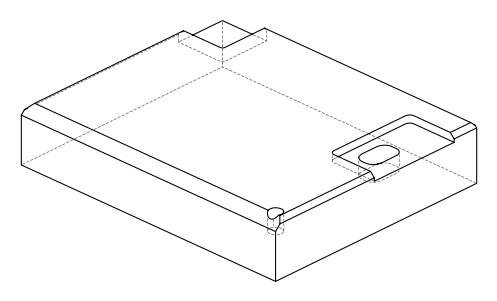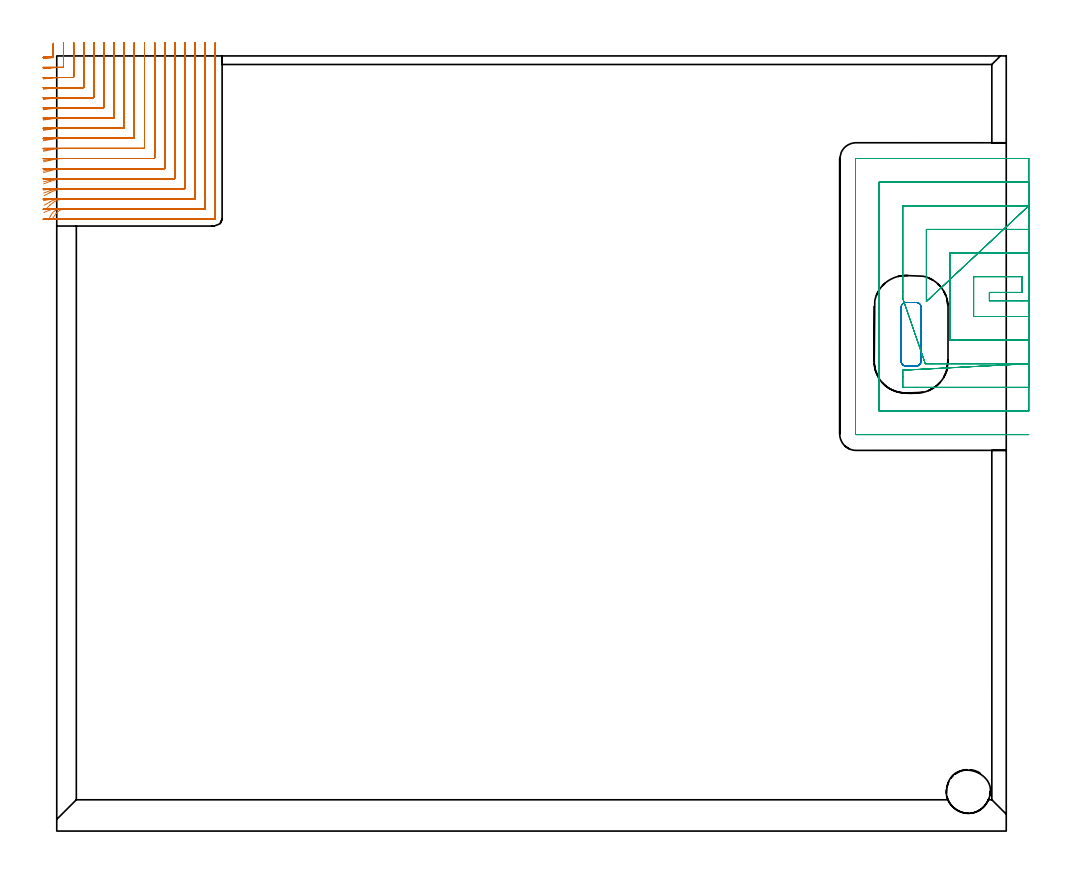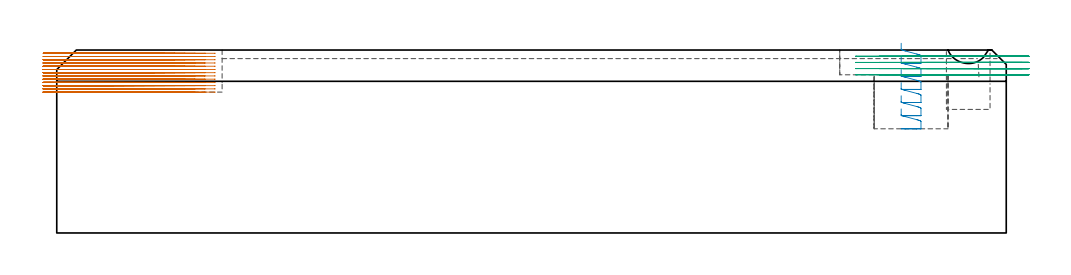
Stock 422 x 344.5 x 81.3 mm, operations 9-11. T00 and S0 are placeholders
(PLAN: 11 operations, 6 tool changes, 95.1 min)
(1 SPOT_DRILL | STEP1POCKET | NXT0321_9005460120000 | 0.05 min | 181 mm3)
(2 DRILL_BLIND_HOLE_INTO_CENTER | STEP1POCKET | NXT0301_128 | 0.12 min | 2671 mm3)
(3 MILL_ROUGH_BLIND_HOLE_CONTOUR | STEP1POCKET | NXT0201_013 | Spiral | 1.3 min | 4941 mm3)
(4 AREA_MILL | FG_CHAMFER_SURFACE | UGT0205_001 | 3.97 min | 3478 mm3)
(5 AREA_MILL_1 | FG_CHAMFER_SURFACE_1 | UGT0205_001 | 8.46 min | 10341 mm3)
(6 AREA_MILL_2 | FG_CHAMFER_SURFACE_2 | UGT0205_001 | 17.02 min | 40023 mm3)
(7 AREA_MILL_3 | FG_CHAMFER_SURFACE_3 | UGT0205_001 | 1.06 min | 874 mm3)
(8 AREA_MILL_4 | FG_CHAMFER_SURFACE_4 | UGT0205_001 | 5.66 min | 2523 mm3)
(9 MILL_CORNER_NOTCH_RECTANGULAR | CORNER_NOTCH_RECTANGULAR | UGT0201_014 | Follow Part, ap 1.5, ae 75% | 41.62 min | 103640 mm3)
(10 MILL_RECTANGULAR_POCKET | POCKET_RECTANGULAR_STRAIGHT | UGT0201_106 | Follow Part, ap 6, ae 75% | 1.69 min | 54067 mm3)
(11 MILL_SLOT | SLOT_PARTIAL_RECTANGULAR | UGT0201_132 | Follow Part, ap 3.5, ae 75% | 14.18 min | 93858 mm3)
(TOOL NXT0321_9005460120000 | NC Spot Drill, 142deg, 12mm, Carbide, Uncoated | D12 PA142 FL30 Z2)
(TOOL NXT0301_128 | Carbide Drill 12mm [861.1-1200-036A1-GP GC34] | D12 PA150 FL37.4 Z2)
(TOOL NXT0201_013 | ENDMILL 10mm | D10 FL30 Z4)
(TOOL UGT0205_001 | Chamfer Mill 20 x 3 x 45 deg. | D20 FL50 Z2)
(TOOL UGT0201_014 | End mill 6 mm | D6 FL24 Z4)
(TOOL UGT0201_106 | End Mill 24 mm | D24 FL25 Z2)
(TOOL UGT0201_132 | Carbide End Mill 14.0 | D14 FL30 Z4)
(OP 9 MILL_CORNER_NOTCH_RECTANGULAR)
G17 G21 G94 G90
T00 M6
G54
G17 G0 G90 X-5.988 Y343.347 S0 M3
G43 Z91.3 H0
Z79.862
G94 G1 X-3. Y343.614 F250.
G2 X-1.774 Y343.713 R72.
G3 X-1.5 Y344.007 R0.3
G1 Y347.098
Y350.098
G0 Z91.3
X-5.986 Y338.81
Z79.862
G1 X-3. Y339.095
G2 X2.708 Y339.396 R67.5 F500.
G3 X3. Y339.692 R0.3
G1 Y347.439
Y347.5
X3.003 Y350.5 F250.
G0 Z91.3
X-5.984 Y334.267
Z79.862
G1 X-3. Y334.573
G2 X3.413 Y334.9 R63. F500.
G1 X7.204
G3 X7.5 Y335.196 R0.3
G1 Y347.439
Y347.5
X7.503 Y350.5 F250.
G0 Z91.3
X-5.982 Y329.719
Z79.862
G1 X-3. Y330.047
G2 X3.413 Y330.4 R58.5 F500.
G1 X11.704
G3 X12. Y330.696 R0.3
G1 Y347.439
Y347.5
X12.003 Y350.5 F250.
G0 Z91.3
X-5.979 Y325.162
Z79.862
G1 X-3. Y325.518
G2 X3.413 Y325.9 R54. F500.
G1 X16.204
G3 X16.5 Y326.196 R0.3
G1 Y347.439
Y347.5
X16.503 Y350.5 F250.
G0 Z91.3
X-5.975 Y320.594
Z79.862
G1 X-3. Y320.983
G2 X3.413 Y321.4 R49.5 F500.
G1 X20.704
G3 X21. Y321.696 R0.3
G1 Y347.439
Y347.5
X21.004 Y350.5 F250.
G0 Z91.3
X-5.969 Y316.013
Z79.862
G1 X-3. Y316.441
G2 X3.413 Y316.9 R45. F500.
G1 X25.204
G3 X25.5 Y317.196 R0.3
G1 Y347.439
Y347.5
X25.504 Y350.5 F250.
G0 Z91.3
X-5.962 Y311.414
Z79.862
G1 X-3. Y311.889
G2 X3.413 Y312.4 R40.5 F500.
G1 X29.704
G3 X30. Y312.696 R0.3
G1 Y347.439
Y347.5
X30.005 Y350.5 F250.
G0 Z91.3
X-5.952 Y306.79
Z79.862
G1 X-3. Y307.324
G2 X3.413 Y307.9 R36. F500.
G1 X34.203
G3 X34.5 Y308.197 R0.3
G1 Y347.439
Y347.5
X34.505 Y350.5 F250.
G0 Z91.3
X-5.937 Y302.13
Z79.862
G1 X-3. Y302.74
G2 X3.413 Y303.4 R31.5 F500.
G1 X38.703
G3 X39. Y303.697 R0.3
G1 Y347.439
Y347.5
X39.006 Y350.5 F250.
G0 Z91.3
X-5.914 Y297.415
Z79.862
G1 X-3. Y298.127
G2 X3.413 Y298.9 R27. F500.
G1 X43.203
G3 X43.5 Y299.197 R0.3
G1 Y347.439
Y347.5
X43.507 Y350.5 F250.
G0 Z91.3
X-5.876 Y292.612
Z79.862
G1 X-3. Y293.467
G2 X3.413 Y294.4 R22.5 F500.
G1 X47.703
G3 X48. Y294.697 R0.3
G1 Y347.439
Y347.5
X48.008 Y350.5 F250.
G0 Z91.3
X-5.803 Y287.65
Z79.862
G1 X-3. Y288.719
G2 X3.413 Y289.9 R18. F500.
G1 X52.203
G3 X52.5 Y290.197 R0.3
G1 Y347.439
Y347.5
X52.51 Y350.5 F250.
G0 Z91.3
X-5.64 Y282.355
Z79.862
G1 X-3. Y283.78
G2 X3.413 Y285.4 R13.5 F500.
G1 X56.703
G3 X57. Y285.697 R0.3
G1 Y347.439
Y347.5
X57.014 Y350.5 F250.
G0 Z91.3
X-5.105 Y276.077
Z79.862
G1 X-3. Y278.215
G2 X3.413 Y280.9 R9. F500.
G1 X61.203
G3 X61.5 Y281.197 R0.3
G1 Y347.439
Y347.5
X61.521 Y350.5 F250.
G0 Z91.3
X-1.993 Y272.07
Z79.862
G1 X-0.251 Y274.512
G2 X3.413 Y276.4 R4.5 F500.
G1 X65.703
G3 X66. Y276.697 R0.3
G1 Y347.439
Y347.5
X66.041 Y350.5 F250.
G0 Z91.3
X0.413 Y271.9
Z79.862
G1 X3.413
X70.1 F500.
G3 X70.5 Y272.3 R0.4
G1 Y347.439
Y350.439 F250.
G0 Z91.3
X-5.994 Y343.562
Z78.423
G1 X-3. Y343.753
G2 X-1.781 Y343.821 R72.
G3 X-1.5 Y344.116 R0.3
G1 Y347.098
Y350.098
G0 Z91.3
X-5.993 Y339.039
Z78.423
G1 X-3. Y339.243
G2 X1.594 Y339.4 R67.5 F500.
G1 X2.705
G3 X3. Y339.695 R0.3
G1 Y347.5
Y350.5 F250.
G0 Z91.3
X-5.992 Y334.513
Z78.423
G1 X-3. Y334.732
G2 X1.594 Y334.9 R63. F500.
G1 X7.204
G3 X7.5 Y335.196 R0.3
G1 Y347.5
Y350.5 F250.
G0 Z91.3
X-5.991 Y329.984
Z78.423
G1 X-3. Y330.219
G2 X1.594 Y330.4 R58.5 F500.
G1 X11.704
G3 X12. Y330.696 R0.3
G1 Y347.5
Y350.5 F250.
G0 Z91.3
X-5.989 Y325.449
Z78.423
G1 X-3. Y325.704
G2 X1.594 Y325.9 R54. F500.
G1 X16.204
G3 X16.5 Y326.196 R0.3
G1 Y347.5
Y350.5 F250.
G0 Z91.3
X-5.987 Y320.908
Z78.423
G1 X-3. Y321.186
G2 X1.594 Y321.4 R49.5 F500.
G1 X20.704
G3 X21. Y321.696 R0.3
G1 Y347.5
Y350.5 F250.
G0 Z91.3
X-5.984 Y316.359
Z78.423
G1 X-3. Y316.665
G2 X1.594 Y316.9 R45. F500.
G1 X25.204
G3 X25.5 Y317.196 R0.3
G1 Y347.5
Y350.5 F250.
G0 Z91.3
X-5.981 Y311.798
Z78.423
G1 X-3. Y312.139
G2 X1.594 Y312.4 R40.5 F500.
G1 X29.704
G3 X30. Y312.696 R0.3
G1 Y347.5
Y350.5 F250.
G0 Z91.3
X-5.975 Y307.223
Z78.423
G1 X-3. Y307.606
G2 X1.594 Y307.9 R36. F500.
G1 X34.203
G3 X34.5 Y308.197 R0.3
G1 Y347.5
Y350.5 F250.
G0 Z91.3
X-5.968 Y302.626
Z78.423
G1 X-3. Y303.063
G2 X1.594 Y303.4 R31.5 F500.
G1 X38.703
G3 X39. Y303.697 R0.3
G1 Y347.5
Y350.5 F250.
G0 Z91.3
X-5.956 Y297.996
Z78.423
G1 X-3. Y298.506
G2 X1.594 Y298.9 R27. F500.
G1 X43.203
G3 X43.5 Y299.197 R0.3
G1 Y347.5
Y350.5 F250.
G0 Z91.3
X-5.937 Y293.313
Z78.423
G1 X-3. Y293.926
G2 X1.594 Y294.4 R22.5 F500.
G1 X47.703
G3 X48. Y294.697 R0.3
G1 Y347.5
Y350.5 F250.
G0 Z91.3
X-5.901 Y288.538
Z78.423
G1 X-3. Y289.304
G2 X1.594 Y289.9 R18. F500.
G1 X52.203
G3 X52.5 Y290.197 R0.3
G1 Y347.5
Y350.5 F250.
G0 Z91.3
X-5.821 Y283.573
Z78.423
G1 X-3. Y284.594
G2 X1.594 Y285.4 R13.5 F500.
G1 X56.703
G3 X57. Y285.697 R0.3
G1 Y347.5
Y350.5 F250.
G0 Z91.3
X-5.58 Y278.108
Z78.423
G1 X-3. Y279.639
G2 X1.594 Y280.9 R9. F500.
G1 X61.203
G3 X61.5 Y281.197 R0.3
G1 Y347.5
Y350.5 F250.
G0 Z91.3
X-3.804 Y271.565
Z78.423
G1 X-2.297 Y274.16
G2 X1.594 Y276.4 R4.5 F500.
G1 X65.703
G3 X66. Y276.697 R0.3
G1 Y347.5
Y350.5 F250.
G0 Z91.3
X-1.406 Y271.9
Z78.423
G1 X1.594
X70.1 F500.
G3 X70.5 Y272.3 R0.4
G1 Y347.5
Y350.5 F250.
G0 Z91.3
X-5.999 Y343.807
Z76.985
G1 X-3. Y343.879
G2 X-1.793 Y343.898 R72.
G3 X-1.5 Y344.193 R0.3
G1 Y347.098
Y350.098
G0 Z91.3
X-5.999 Y339.3
Z76.985
G1 X-3. Y339.378
G2 X-1.262 Y339.4 R67.5 F500.
G1 X2.705
G3 X3. Y339.695 R0.3
G1 Y347.5
Y350.5 F250.
G0 Z91.3
X-5.999 Y334.793
Z76.985
G1 X-3. Y334.876
G2 X-1.262 Y334.9 R63. F500.
G1 X7.204
G3 X7.5 Y335.196 R0.3
G1 Y347.5
Y350.5 F250.
G0 Z91.3
X-5.999 Y330.285
Z76.985
G1 X-3. Y330.374
G2 X-1.262 Y330.4 R58.5 F500.
G1 X11.704
G3 X12. Y330.696 R0.3
G1 Y347.5
Y350.5 F250.
G0 Z91.3
X-5.998 Y325.775
Z76.985
G1 X-3. Y325.872
G2 X-1.262 Y325.9 R54. F500.
G1 X16.204
G3 X16.5 Y326.196 R0.3
G1 Y347.5
Y350.5 F250.
G0 Z91.3
X-5.998 Y321.264
Z76.985
G1 X-3. Y321.369
G2 X-1.262 Y321.4 R49.5 F500.
G1 X20.704
G3 X21. Y321.696 R0.3
G1 Y347.5
Y350.5 F250.
G0 Z91.3
X-5.998 Y316.751
Z76.985
G1 X-3. Y316.866
G2 X-1.262 Y316.9 R45. F500.
G1 X25.204
G3 X25.5 Y317.196 R0.3
G1 Y347.5
Y350.5 F250.
G0 Z91.3
X-5.997 Y312.234
Z76.985
G1 X-3. Y312.363
G2 X-1.262 Y312.4 R40.5 F500.
G1 X29.704
G3 X30. Y312.696 R0.3
G1 Y347.5
Y350.5 F250.
G0 Z91.3
X-5.997 Y307.713
Z76.985
G1 X-3. Y307.858
G2 X-1.262 Y307.9 R36. F500.
G1 X34.203
G3 X34.5 Y308.197 R0.3
G1 Y347.5
Y350.5 F250.
G0 Z91.3
X-5.995 Y303.186
Z76.985
G1 X-3. Y303.352
G2 X-1.262 Y303.4 R31.5 F500.
G1 X38.703
G3 X39. Y303.697 R0.3
G1 Y347.5
Y350.5 F250.
G0 Z91.3
X-5.994 Y298.651
Z76.985
G1 X-3. Y298.844
G2 X-1.262 Y298.9 R27. F500.
G1 X43.203
G3 X43.5 Y299.197 R0.3
G1 Y347.5
Y350.5 F250.
G0 Z91.3
X-5.991 Y294.101
Z76.985
G1 X-3. Y294.333
G2 X-1.262 Y294.4 R22.5 F500.
G1 X47.703
G3 X48. Y294.697 R0.3
G1 Y347.5
Y350.5 F250.
G0 Z91.3
X-5.986 Y289.526
Z76.985
G1 X-3. Y289.816
G2 X-1.262 Y289.9 R18. F500.
G1 X52.203
G3 X52.5 Y290.197 R0.3
G1 Y347.5
Y350.5 F250.
G0 Z91.3
X-5.975 Y284.901
Z76.985
G1 X-3. Y285.288
G2 X-1.262 Y285.4 R13.5 F500.
G1 X56.703
G3 X57. Y285.697 R0.3
G1 Y347.5
Y350.5 F250.
G0 Z91.3
X-5.944 Y280.151
Z76.985
G1 X-3. Y280.731
G2 X-1.262 Y280.9 R9. F500.
G1 X61.203
G3 X61.5 Y281.197 R0.3
G1 Y347.5
Y350.5 F250.
G0 Z91.3
X-5.767 Y274.892
Z76.985
G1 X-3. Y276.051
G2 X-1.262 Y276.4 R4.5 F500.
G1 X65.703
G3 X66. Y276.697 R0.3
G1 Y347.5
Y350.5 F250.
G0 Z91.3
X-4.262 Y271.9
Z76.985
G1 X-1.262
X70.1 F500.
G3 X70.5 Y272.3 R0.4
G1 Y347.5
Y350.5 F250.
G0 Z91.3
X-6. Y343.889
Z75.546
G1 X-3. Y343.9
X-2.747
X-1.795
G3 X-1.5 Y344.195 R0.3
G1 Y347.098
Y350.098
G0 Z91.3
X-6. Y339.388
Z75.546
G1 X-3. Y339.4
X-2.747 F500.
X2.705
G3 X3. Y339.695 R0.3
G1 Y347.5
Y350.5 F250.
G0 Z91.3
X-6. Y334.887
Z75.546
G1 X-3. Y334.899
X-2.747 Y334.9 F500.
X7.204
G3 X7.5 Y335.196 R0.3
G1 Y347.5
Y350.5 F250.
G0 Z91.3
X-6. Y330.386
Z75.546
G1 X-3. Y330.399
X-2.747 Y330.4 F500.
X11.704
G3 X12. Y330.696 R0.3
G1 Y347.5
Y350.5 F250.
G0 Z91.3
X-6. Y325.885
Z75.546
G1 X-3. Y325.899
X-2.747 Y325.9 F500.
X16.204
G3 X16.5 Y326.196 R0.3
G1 Y347.5
Y350.5 F250.
G0 Z91.3
X-6. Y321.384
Z75.546
G1 X-3. Y321.399
X-2.747 Y321.4 F500.
X20.704
G3 X21. Y321.696 R0.3
G1 Y347.5
Y350.5 F250.
G0 Z91.3
X-6. Y316.882
Z75.546
G1 X-3. Y316.899
X-2.747 Y316.9 F500.
X25.204
G3 X25.5 Y317.196 R0.3
G1 Y347.5
Y350.5 F250.
G0 Z91.3
X-6. Y312.38
Z75.546
G1 X-3. Y312.399
X-2.747 Y312.4 F500.
X29.704
G3 X30. Y312.696 R0.3
G1 Y347.5
Y350.5 F250.
G0 Z91.3
X-6. Y307.878
Z75.546
G1 X-3. Y307.899
X-2.747 Y307.9 F500.
X34.203
G3 X34.5 Y308.197 R0.3
G1 Y347.5
Y350.5 F250.
G0 Z91.3
X-6. Y303.375
Z75.546
G1 X-3. Y303.399
G2 X-2.747 Y303.4 R31.5 F500.
G1 X38.703
G3 X39. Y303.697 R0.3
G1 Y347.5
Y350.5 F250.
G0 Z91.3
X-6. Y298.871
Z75.546
G1 X-3. Y298.899
G2 X-2.747 Y298.9 R27. F500.
G1 X43.203
G3 X43.5 Y299.197 R0.3
G1 Y347.5
Y350.5 F250.
G0 Z91.3
X-6. Y294.365
Z75.546
G1 X-3. Y294.399
G2 X-2.747 Y294.4 R22.5 F500.
G1 X47.703
G3 X48. Y294.697 R0.3
G1 Y347.5
Y350.5 F250.
G0 Z91.3
X-6. Y289.856
Z75.546
G1 X-3. Y289.898
G2 X-2.747 Y289.9 R18. F500.
G1 X52.203
G3 X52.5 Y290.197 R0.3
G1 Y347.5
Y350.5 F250.
G0 Z91.3
X-5.999 Y285.341
Z75.546
G1 X-3. Y285.398
G2 X-2.747 Y285.4 R13.5 F500.
G1 X56.703
G3 X57. Y285.697 R0.3
G1 Y347.5
Y350.5 F250.
G0 Z91.3
X-5.999 Y280.812
Z75.546
G1 X-3. Y280.896
G2 X-2.747 Y280.9 R9. F500.
G1 X61.203
G3 X61.5 Y281.197 R0.3
G1 Y347.5
Y350.5 F250.
G0 Z91.3
X-5.995 Y276.224
Z75.546
G1 X-3. Y276.393
G2 X-2.747 Y276.4 R4.5 F500.
G1 X65.703
G3 X66. Y276.697 R0.3
G1 Y347.5
Y350.5 F250.
G0 Z91.3
X-5.747 Y271.9
Z75.546
G1 X-2.747
X70.1 F500.
G3 X70.5 Y272.3 R0.4
G1 Y347.5
Y350.5 F250.
G0 Z91.3
X-6. Y343.9
Z74.108
G1 X-3.
X-1.795
G3 X-1.5 Y344.195 R0.3
G1 Y347.098
Y350.098
G0 Z91.3
X-6. Y339.4
Z74.108
G1 X-3.
X2.705 F500.
G3 X3. Y339.695 R0.3
G1 Y347.5
Y350.5 F250.
G0 Z91.3
X-6. Y334.9
Z74.108
G1 X-3.
X7.204 F500.
G3 X7.5 Y335.196 R0.3
G1 Y347.5
Y350.5 F250.
G0 Z91.3
X-6. Y330.4
Z74.108
G1 X-3.
X11.704 F500.
G3 X12. Y330.696 R0.3
G1 Y347.5
Y350.5 F250.
G0 Z91.3
X-6. Y325.9
Z74.108
G1 X-3.
X16.204 F500.
G3 X16.5 Y326.196 R0.3
G1 Y347.5
Y350.5 F250.
G0 Z91.3
X-6. Y321.4
Z74.108
G1 X-3.
X20.704 F500.
G3 X21. Y321.696 R0.3
G1 Y347.5
Y350.5 F250.
G0 Z91.3
X-6. Y316.9
Z74.108
G1 X-3.
X25.204 F500.
G3 X25.5 Y317.196 R0.3
G1 Y347.5
Y350.5 F250.
G0 Z91.3
X-6. Y312.4
Z74.108
G1 X-3.
X29.704 F500.
G3 X30. Y312.696 R0.3
G1 Y347.5
Y350.5 F250.
G0 Z91.3
X-6. Y307.9
Z74.108
G1 X-3.
X34.203 F500.
G3 X34.5 Y308.197 R0.3
G1 Y347.5
Y350.5 F250.
G0 Z91.3
X-6. Y303.4
Z74.108
G1 X-3.
X38.703 F500.
G3 X39. Y303.697 R0.3
G1 Y347.5
Y350.5 F250.
G0 Z91.3
X-6. Y298.9
Z74.108
G1 X-3.
X43.203 F500.
G3 X43.5 Y299.197 R0.3
G1 Y347.5
Y350.5 F250.
G0 Z91.3
X-6. Y294.4
Z74.108
G1 X-3.
X47.703 F500.
G3 X48. Y294.697 R0.3
G1 Y347.5
Y350.5 F250.
G0 Z91.3
X-6. Y289.9
Z74.108
G1 X-3.
X52.203 F500.
G3 X52.5 Y290.197 R0.3
G1 Y347.5
Y350.5 F250.
G0 Z91.3
X-6. Y285.4
Z74.108
G1 X-3.
X56.703 F500.
G3 X57. Y285.697 R0.3
G1 Y347.5
Y350.5 F250.
G0 Z91.3
X-6. Y280.9
Z74.108
G1 X-3.
X61.203 F500.
G3 X61.5 Y281.197 R0.3
G1 Y347.5
Y350.5 F250.
G0 Z91.3
X-6. Y276.4
Z74.108
G1 X-3.
X65.703 F500.
G3 X66. Y276.697 R0.3
G1 Y347.5
Y350.5 F250.
G0 Z91.3
X-6. Y271.9
Z74.108
G1 X-3.
X70.1 F500.
G3 X70.5 Y272.3 R0.4
G1 Y347.5
Y350.5 F250.
G0 Z91.3
X-6. Y343.9
Z72.669
G1 X-3.
X-1.795
G3 X-1.5 Y344.195 R0.3
G1 Y347.098
Y350.098
G0 Z91.3
X-6. Y339.4
Z72.669
G1 X-3.
X2.705 F500.
G3 X3. Y339.695 R0.3
G1 Y347.5
Y350.5 F250.
G0 Z91.3
X-6. Y334.9
Z72.669
G1 X-3.
X7.204 F500.
G3 X7.5 Y335.196 R0.3
G1 Y347.5
Y350.5 F250.
G0 Z91.3
X-6. Y330.4
Z72.669
G1 X-3.
X11.704 F500.
G3 X12. Y330.696 R0.3
G1 Y347.5
Y350.5 F250.
G0 Z91.3
X-6. Y325.9
Z72.669
G1 X-3.
X16.204 F500.
G3 X16.5 Y326.196 R0.3
G1 Y347.5
Y350.5 F250.
G0 Z91.3
X-6. Y321.4
Z72.669
G1 X-3.
X20.704 F500.
G3 X21. Y321.696 R0.3
G1 Y347.5
Y350.5 F250.
G0 Z91.3
X-6. Y316.9
Z72.669
G1 X-3.
X25.204 F500.
G3 X25.5 Y317.196 R0.3
G1 Y347.5
Y350.5 F250.
G0 Z91.3
X-6. Y312.4
Z72.669
G1 X-3.
X29.704 F500.
G3 X30. Y312.696 R0.3
G1 Y347.5
Y350.5 F250.
G0 Z91.3
X-6. Y307.9
Z72.669
G1 X-3.
X34.203 F500.
G3 X34.5 Y308.197 R0.3
G1 Y347.5
Y350.5 F250.
G0 Z91.3
X-6. Y303.4
Z72.669
G1 X-3.
X38.703 F500.
G3 X39. Y303.697 R0.3
G1 Y347.5
Y350.5 F250.
G0 Z91.3
X-6. Y298.9
Z72.669
G1 X-3.
X43.203 F500.
G3 X43.5 Y299.197 R0.3
G1 Y347.5
Y350.5 F250.
G0 Z91.3
X-6. Y294.4
Z72.669
G1 X-3.
X47.703 F500.
G3 X48. Y294.697 R0.3
G1 Y347.5
Y350.5 F250.
G0 Z91.3
X-6. Y289.9
Z72.669
G1 X-3.
X52.203 F500.
G3 X52.5 Y290.197 R0.3
G1 Y347.5
Y350.5 F250.
G0 Z91.3
X-6. Y285.4
Z72.669
G1 X-3.
X56.703 F500.
G3 X57. Y285.697 R0.3
G1 Y347.5
Y350.5 F250.
G0 Z91.3
X-6. Y280.9
Z72.669
G1 X-3.
X61.203 F500.
G3 X61.5 Y281.197 R0.3
G1 Y347.5
Y350.5 F250.
G0 Z91.3
X-6. Y276.4
Z72.669
G1 X-3.
X65.703 F500.
G3 X66. Y276.697 R0.3
G1 Y347.5
Y350.5 F250.
G0 Z91.3
X-6. Y271.9
Z72.669
G1 X-3.
X70.1 F500.
G3 X70.5 Y272.3 R0.4
G1 Y347.5
Y350.5 F250.
G0 Z91.3
X-6. Y343.9
Z71.231
G1 X-3.
X-1.795
G3 X-1.5 Y344.195 R0.3
G1 Y347.098
Y350.098
G0 Z91.3
X-6. Y339.4
Z71.231
G1 X-3.
X2.705 F500.
G3 X3. Y339.695 R0.3
G1 Y347.5
Y350.5 F250.
G0 Z91.3
X-6. Y334.9
Z71.231
G1 X-3.
X7.204 F500.
G3 X7.5 Y335.196 R0.3
G1 Y347.5
Y350.5 F250.
G0 Z91.3
X-6. Y330.4
Z71.231
G1 X-3.
X11.704 F500.
G3 X12. Y330.696 R0.3
G1 Y347.5
Y350.5 F250.
G0 Z91.3
X-6. Y325.9
Z71.231
G1 X-3.
X16.204 F500.
G3 X16.5 Y326.196 R0.3
G1 Y347.5
Y350.5 F250.
G0 Z91.3
X-6. Y321.4
Z71.231
G1 X-3.
X20.704 F500.
G3 X21. Y321.696 R0.3
G1 Y347.5
Y350.5 F250.
G0 Z91.3
X-6. Y316.9
Z71.231
G1 X-3.
X25.204 F500.
G3 X25.5 Y317.196 R0.3
G1 Y347.5
Y350.5 F250.
G0 Z91.3
X-6. Y312.4
Z71.231
G1 X-3.
X29.704 F500.
G3 X30. Y312.696 R0.3
G1 Y347.5
Y350.5 F250.
G0 Z91.3
X-6. Y307.9
Z71.231
G1 X-3.
X34.203 F500.
G3 X34.5 Y308.197 R0.3
G1 Y347.5
Y350.5 F250.
G0 Z91.3
X-6. Y303.4
Z71.231
G1 X-3.
X38.703 F500.
G3 X39. Y303.697 R0.3
G1 Y347.5
Y350.5 F250.
G0 Z91.3
X-6. Y298.9
Z71.231
G1 X-3.
X43.203 F500.
G3 X43.5 Y299.197 R0.3
G1 Y347.5
Y350.5 F250.
G0 Z91.3
X-6. Y294.4
Z71.231
G1 X-3.
X47.703 F500.
G3 X48. Y294.697 R0.3
G1 Y347.5
Y350.5 F250.
G0 Z91.3
X-6. Y289.9
Z71.231
G1 X-3.
X52.203 F500.
G3 X52.5 Y290.197 R0.3
G1 Y347.5
Y350.5 F250.
G0 Z91.3
X-6. Y285.4
Z71.231
G1 X-3.
X56.703 F500.
G3 X57. Y285.697 R0.3
G1 Y347.5
Y350.5 F250.
G0 Z91.3
X-6. Y280.9
Z71.231
G1 X-3.
X61.203 F500.
G3 X61.5 Y281.197 R0.3
G1 Y347.5
Y350.5 F250.
G0 Z91.3
X-6. Y276.4
Z71.231
G1 X-3.
X65.703 F500.
G3 X66. Y276.697 R0.3
G1 Y347.5
Y350.5 F250.
G0 Z91.3
X-6. Y271.9
Z71.231
G1 X-3.
X70.1 F500.
G3 X70.5 Y272.3 R0.4
G1 Y347.5
Y350.5 F250.
G0 Z91.3
X-6. Y343.9
Z69.792
G1 X-3.
X-1.795
G3 X-1.5 Y344.195 R0.3
G1 Y347.098
Y350.098
G0 Z91.3
X-6. Y339.4
Z69.792
G1 X-3.
X2.705 F500.
G3 X3. Y339.695 R0.3
G1 Y347.5
Y350.5 F250.
G0 Z91.3
X-6. Y334.9
Z69.792
G1 X-3.
X7.204 F500.
G3 X7.5 Y335.196 R0.3
G1 Y347.5
Y350.5 F250.
G0 Z91.3
X-6. Y330.4
Z69.792
G1 X-3.
X11.704 F500.
G3 X12. Y330.696 R0.3
G1 Y347.5
Y350.5 F250.
G0 Z91.3
X-6. Y325.9
Z69.792
G1 X-3.
X16.204 F500.
G3 X16.5 Y326.196 R0.3
G1 Y347.5
Y350.5 F250.
G0 Z91.3
X-6. Y321.4
Z69.792
G1 X-3.
X20.704 F500.
G3 X21. Y321.696 R0.3
G1 Y347.5
Y350.5 F250.
G0 Z91.3
X-6. Y316.9
Z69.792
G1 X-3.
X25.204 F500.
G3 X25.5 Y317.196 R0.3
G1 Y347.5
Y350.5 F250.
G0 Z91.3
X-6. Y312.4
Z69.792
G1 X-3.
X29.704 F500.
G3 X30. Y312.696 R0.3
G1 Y347.5
Y350.5 F250.
G0 Z91.3
X-6. Y307.9
Z69.792
G1 X-3.
X34.203 F500.
G3 X34.5 Y308.197 R0.3
G1 Y347.5
Y350.5 F250.
G0 Z91.3
X-6. Y303.4
Z69.792
G1 X-3.
X38.703 F500.
G3 X39. Y303.697 R0.3
G1 Y347.5
Y350.5 F250.
G0 Z91.3
X-6. Y298.9
Z69.792
G1 X-3.
X43.203 F500.
G3 X43.5 Y299.197 R0.3
G1 Y347.5
Y350.5 F250.
G0 Z91.3
X-6. Y294.4
Z69.792
G1 X-3.
X47.703 F500.
G3 X48. Y294.697 R0.3
G1 Y347.5
Y350.5 F250.
G0 Z91.3
X-6. Y289.9
Z69.792
G1 X-3.
X52.203 F500.
G3 X52.5 Y290.197 R0.3
G1 Y347.5
Y350.5 F250.
G0 Z91.3
X-6. Y285.4
Z69.792
G1 X-3.
X56.703 F500.
G3 X57. Y285.697 R0.3
G1 Y347.5
Y350.5 F250.
G0 Z91.3
X-6. Y280.9
Z69.792
G1 X-3.
X61.203 F500.
G3 X61.5 Y281.197 R0.3
G1 Y347.5
Y350.5 F250.
G0 Z91.3
X-6. Y276.4
Z69.792
G1 X-3.
X65.703 F500.
G3 X66. Y276.697 R0.3
G1 Y347.5
Y350.5 F250.
G0 Z91.3
X-6. Y271.9
Z69.792
G1 X-3.
X70.1 F500.
G3 X70.5 Y272.3 R0.4
G1 Y347.5
Y350.5 F250.
G0 Z91.3
X-6. Y343.9
Z68.354
G1 X-3.
X-1.795
G3 X-1.5 Y344.195 R0.3
G1 Y347.098
Y350.098
G0 Z91.3
X-6. Y339.4
Z68.354
G1 X-3.
X2.705 F500.
G3 X3. Y339.695 R0.3
G1 Y347.5
Y350.5 F250.
G0 Z91.3
X-6. Y334.9
Z68.354
G1 X-3.
X7.204 F500.
G3 X7.5 Y335.196 R0.3
G1 Y347.5
Y350.5 F250.
G0 Z91.3
X-6. Y330.4
Z68.354
G1 X-3.
X11.704 F500.
G3 X12. Y330.696 R0.3
G1 Y347.5
Y350.5 F250.
G0 Z91.3
X-6. Y325.9
Z68.354
G1 X-3.
X16.204 F500.
G3 X16.5 Y326.196 R0.3
G1 Y347.5
Y350.5 F250.
G0 Z91.3
X-6. Y321.4
Z68.354
G1 X-3.
X20.704 F500.
G3 X21. Y321.696 R0.3
G1 Y347.5
Y350.5 F250.
G0 Z91.3
X-6. Y316.9
Z68.354
G1 X-3.
X25.204 F500.
G3 X25.5 Y317.196 R0.3
G1 Y347.5
Y350.5 F250.
G0 Z91.3
X-6. Y312.4
Z68.354
G1 X-3.
X29.704 F500.
G3 X30. Y312.696 R0.3
G1 Y347.5
Y350.5 F250.
G0 Z91.3
X-6. Y307.9
Z68.354
G1 X-3.
X34.203 F500.
G3 X34.5 Y308.197 R0.3
G1 Y347.5
Y350.5 F250.
G0 Z91.3
X-6. Y303.4
Z68.354
G1 X-3.
X38.703 F500.
G3 X39. Y303.697 R0.3
G1 Y347.5
Y350.5 F250.
G0 Z91.3
X-6. Y298.9
Z68.354
G1 X-3.
X43.203 F500.
G3 X43.5 Y299.197 R0.3
G1 Y347.5
Y350.5 F250.
G0 Z91.3
X-6. Y294.4
Z68.354
G1 X-3.
X47.703 F500.
G3 X48. Y294.697 R0.3
G1 Y347.5
Y350.5 F250.
G0 Z91.3
X-6. Y289.9
Z68.354
G1 X-3.
X52.203 F500.
G3 X52.5 Y290.197 R0.3
G1 Y347.5
Y350.5 F250.
G0 Z91.3
X-6. Y285.4
Z68.354
G1 X-3.
X56.703 F500.
G3 X57. Y285.697 R0.3
G1 Y347.5
Y350.5 F250.
G0 Z91.3
X-6. Y280.9
Z68.354
G1 X-3.
X61.203 F500.
G3 X61.5 Y281.197 R0.3
G1 Y347.5
Y350.5 F250.
G0 Z91.3
X-6. Y276.4
Z68.354
G1 X-3.
X65.703 F500.
G3 X66. Y276.697 R0.3
G1 Y347.5
Y350.5 F250.
G0 Z91.3
X-6. Y271.9
Z68.354
G1 X-3.
X70.1 F500.
G3 X70.5 Y272.3 R0.4
G1 Y347.5
Y350.5 F250.
G0 Z91.3
X-6. Y343.9
Z66.915
G1 X-3.
X-1.795
G3 X-1.5 Y344.195 R0.3
G1 Y347.098
Y350.098
G0 Z91.3
X-6. Y339.4
Z66.915
G1 X-3.
X2.705 F500.
G3 X3. Y339.695 R0.3
G1 Y347.5
Y350.5 F250.
G0 Z91.3
X-6. Y334.9
Z66.915
G1 X-3.
X7.204 F500.
G3 X7.5 Y335.196 R0.3
G1 Y347.5
Y350.5 F250.
G0 Z91.3
X-6. Y330.4
Z66.915
G1 X-3.
X11.704 F500.
G3 X12. Y330.696 R0.3
G1 Y347.5
Y350.5 F250.
G0 Z91.3
X-6. Y325.9
Z66.915
G1 X-3.
X16.204 F500.
G3 X16.5 Y326.196 R0.3
G1 Y347.5
Y350.5 F250.
G0 Z91.3
X-6. Y321.4
Z66.915
G1 X-3.
X20.704 F500.
G3 X21. Y321.696 R0.3
G1 Y347.5
Y350.5 F250.
G0 Z91.3
X-6. Y316.9
Z66.915
G1 X-3.
X25.204 F500.
G3 X25.5 Y317.196 R0.3
G1 Y347.5
Y350.5 F250.
G0 Z91.3
X-6. Y312.4
Z66.915
G1 X-3.
X29.704 F500.
G3 X30. Y312.696 R0.3
G1 Y347.5
Y350.5 F250.
G0 Z91.3
X-6. Y307.9
Z66.915
G1 X-3.
X34.203 F500.
G3 X34.5 Y308.197 R0.3
G1 Y347.5
Y350.5 F250.
G0 Z91.3
X-6. Y303.4
Z66.915
G1 X-3.
X38.703 F500.
G3 X39. Y303.697 R0.3
G1 Y347.5
Y350.5 F250.
G0 Z91.3
X-6. Y298.9
Z66.915
G1 X-3.
X43.203 F500.
G3 X43.5 Y299.197 R0.3
G1 Y347.5
Y350.5 F250.
G0 Z91.3
X-6. Y294.4
Z66.915
G1 X-3.
X47.703 F500.
G3 X48. Y294.697 R0.3
G1 Y347.5
Y350.5 F250.
G0 Z91.3
X-6. Y289.9
Z66.915
G1 X-3.
X52.203 F500.
G3 X52.5 Y290.197 R0.3
G1 Y347.5
Y350.5 F250.
G0 Z91.3
X-6. Y285.4
Z66.915
G1 X-3.
X56.703 F500.
G3 X57. Y285.697 R0.3
G1 Y347.5
Y350.5 F250.
G0 Z91.3
X-6. Y280.9
Z66.915
G1 X-3.
X61.203 F500.
G3 X61.5 Y281.197 R0.3
G1 Y347.5
Y350.5 F250.
G0 Z91.3
X-6. Y276.4
Z66.915
G1 X-3.
X65.703 F500.
G3 X66. Y276.697 R0.3
G1 Y347.5
Y350.5 F250.
G0 Z91.3
X-6. Y271.9
Z66.915
G1 X-3.
X70.1 F500.
G3 X70.5 Y272.3 R0.4
G1 Y347.5
Y350.5 F250.
G0 Z91.3
X-6. Y343.9
Z65.477
G1 X-3.
X-1.795
G3 X-1.5 Y344.195 R0.3
G1 Y347.098
Y350.098
G0 Z91.3
X-6. Y339.4
Z65.477
G1 X-3.
X2.705 F500.
G3 X3. Y339.695 R0.3
G1 Y347.5
Y350.5 F250.
G0 Z91.3
X-6. Y334.9
Z65.477
G1 X-3.
X7.204 F500.
G3 X7.5 Y335.196 R0.3
G1 Y347.5
Y350.5 F250.
G0 Z91.3
X-6. Y330.4
Z65.477
G1 X-3.
X11.704 F500.
G3 X12. Y330.696 R0.3
G1 Y347.5
Y350.5 F250.
G0 Z91.3
X-6. Y325.9
Z65.477
G1 X-3.
X16.204 F500.
G3 X16.5 Y326.196 R0.3
G1 Y347.5
Y350.5 F250.
G0 Z91.3
X-6. Y321.4
Z65.477
G1 X-3.
X20.704 F500.
G3 X21. Y321.696 R0.3
G1 Y347.5
Y350.5 F250.
G0 Z91.3
X-6. Y316.9
Z65.477
G1 X-3.
X25.204 F500.
G3 X25.5 Y317.196 R0.3
G1 Y347.5
Y350.5 F250.
G0 Z91.3
X-6. Y312.4
Z65.477
G1 X-3.
X29.704 F500.
G3 X30. Y312.696 R0.3
G1 Y347.5
Y350.5 F250.
G0 Z91.3
X-6. Y307.9
Z65.477
G1 X-3.
X34.203 F500.
G3 X34.5 Y308.197 R0.3
G1 Y347.5
Y350.5 F250.
G0 Z91.3
X-6. Y303.4
Z65.477
G1 X-3.
X38.703 F500.
G3 X39. Y303.697 R0.3
G1 Y347.5
Y350.5 F250.
G0 Z91.3
X-6. Y298.9
Z65.477
G1 X-3.
X43.203 F500.
G3 X43.5 Y299.197 R0.3
G1 Y347.5
Y350.5 F250.
G0 Z91.3
X-6. Y294.4
Z65.477
G1 X-3.
X47.703 F500.
G3 X48. Y294.697 R0.3
G1 Y347.5
Y350.5 F250.
G0 Z91.3
X-6. Y289.9
Z65.477
G1 X-3.
X52.203 F500.
G3 X52.5 Y290.197 R0.3
G1 Y347.5
Y350.5 F250.
G0 Z91.3
X-6. Y285.4
Z65.477
G1 X-3.
X56.703 F500.
G3 X57. Y285.697 R0.3
G1 Y347.5
Y350.5 F250.
G0 Z91.3
X-6. Y280.9
Z65.477
G1 X-3.
X61.203 F500.
G3 X61.5 Y281.197 R0.3
G1 Y347.5
Y350.5 F250.
G0 Z91.3
X-6. Y276.4
Z65.477
G1 X-3.
X65.703 F500.
G3 X66. Y276.697 R0.3
G1 Y347.5
Y350.5 F250.
G0 Z91.3
X-6. Y271.9
Z65.477
G1 X-3.
X70.1 F500.
G3 X70.5 Y272.3 R0.4
G1 Y347.5
Y350.5 F250.
G0 Z91.3
X-6. Y343.9
Z64.038
G1 X-3.
X-1.795
G3 X-1.5 Y344.195 R0.3
G1 Y347.098
Y350.098
G0 Z91.3
X-6. Y339.4
Z64.038
G1 X-3.
X2.705 F500.
G3 X3. Y339.695 R0.3
G1 Y347.5
Y350.5 F250.
G0 Z91.3
X-6. Y334.9
Z64.038
G1 X-3.
X7.204 F500.
G3 X7.5 Y335.196 R0.3
G1 Y347.5
Y350.5 F250.
G0 Z91.3
X-6. Y330.4
Z64.038
G1 X-3.
X11.704 F500.
G3 X12. Y330.696 R0.3
G1 Y347.5
Y350.5 F250.
G0 Z91.3
X-6. Y325.9
Z64.038
G1 X-3.
X16.204 F500.
G3 X16.5 Y326.196 R0.3
G1 Y347.5
Y350.5 F250.
G0 Z91.3
X-6. Y321.4
Z64.038
G1 X-3.
X20.704 F500.
G3 X21. Y321.696 R0.3
G1 Y347.5
Y350.5 F250.
G0 Z91.3
X-6. Y316.9
Z64.038
G1 X-3.
X25.204 F500.
G3 X25.5 Y317.196 R0.3
G1 Y347.5
Y350.5 F250.
G0 Z91.3
X-6. Y312.4
Z64.038
G1 X-3.
X29.704 F500.
G3 X30. Y312.696 R0.3
G1 Y347.5
Y350.5 F250.
G0 Z91.3
X-6. Y307.9
Z64.038
G1 X-3.
X34.203 F500.
G3 X34.5 Y308.197 R0.3
G1 Y347.5
Y350.5 F250.
G0 Z91.3
X-6. Y303.4
Z64.038
G1 X-3.
X38.703 F500.
G3 X39. Y303.697 R0.3
G1 Y347.5
Y350.5 F250.
G0 Z91.3
X-6. Y298.9
Z64.038
G1 X-3.
X43.203 F500.
G3 X43.5 Y299.197 R0.3
G1 Y347.5
Y350.5 F250.
G0 Z91.3
X-6. Y294.4
Z64.038
G1 X-3.
X47.703 F500.
G3 X48. Y294.697 R0.3
G1 Y347.5
Y350.5 F250.
G0 Z91.3
X-6. Y289.9
Z64.038
G1 X-3.
X52.203 F500.
G3 X52.5 Y290.197 R0.3
G1 Y347.5
Y350.5 F250.
G0 Z91.3
X-6. Y285.4
Z64.038
G1 X-3.
X56.703 F500.
G3 X57. Y285.697 R0.3
G1 Y347.5
Y350.5 F250.
G0 Z91.3
X-6. Y280.9
Z64.038
G1 X-3.
X61.203 F500.
G3 X61.5 Y281.197 R0.3
G1 Y347.5
Y350.5 F250.
G0 Z91.3
X-6. Y276.4
Z64.038
G1 X-3.
X65.703 F500.
G3 X66. Y276.697 R0.3
G1 Y347.5
Y350.5 F250.
G0 Z91.3
X-6. Y271.9
Z64.038
G1 X-3.
X70.1 F500.
G3 X70.5 Y272.3 R0.4
G1 Y347.5
Y350.5 F250.
G0 Z91.3
X-6. Y343.9
Z62.6
G1 X-3.
X-1.795
G3 X-1.5 Y344.195 R0.3
G1 Y347.098
Y350.098
G0 Z91.3
X-6. Y339.4
Z62.6
G1 X-3.
X2.705 F500.
G3 X3. Y339.695 R0.3
G1 Y347.5
Y350.5 F250.
G0 Z91.3
X-6. Y334.9
Z62.6
G1 X-3.
X7.204 F500.
G3 X7.5 Y335.196 R0.3
G1 Y347.5
Y350.5 F250.
G0 Z91.3
X-6. Y330.4
Z62.6
G1 X-3.
X11.704 F500.
G3 X12. Y330.696 R0.3
G1 Y347.5
Y350.5 F250.
G0 Z91.3
X-6. Y325.9
Z62.6
G1 X-3.
X16.204 F500.
G3 X16.5 Y326.196 R0.3
G1 Y347.5
Y350.5 F250.
G0 Z91.3
X-6. Y321.4
Z62.6
G1 X-3.
X20.704 F500.
G3 X21. Y321.696 R0.3
G1 Y347.5
Y350.5 F250.
G0 Z91.3
X-6. Y316.9
Z62.6
G1 X-3.
X25.204 F500.
G3 X25.5 Y317.196 R0.3
G1 Y347.5
Y350.5 F250.
G0 Z91.3
X-6. Y312.4
Z62.6
G1 X-3.
X29.704 F500.
G3 X30. Y312.696 R0.3
G1 Y347.5
Y350.5 F250.
G0 Z91.3
X-6. Y307.9
Z62.6
G1 X-3.
X34.203 F500.
G3 X34.5 Y308.197 R0.3
G1 Y347.5
Y350.5 F250.
G0 Z91.3
X-6. Y303.4
Z62.6
G1 X-3.
X38.703 F500.
G3 X39. Y303.697 R0.3
G1 Y347.5
Y350.5 F250.
G0 Z91.3
X-6. Y298.9
Z62.6
G1 X-3.
X43.203 F500.
G3 X43.5 Y299.197 R0.3
G1 Y347.5
Y350.5 F250.
G0 Z91.3
X-6. Y294.4
Z62.6
G1 X-3.
X47.703 F500.
G3 X48. Y294.697 R0.3
G1 Y347.5
Y350.5 F250.
G0 Z91.3
X-6. Y289.9
Z62.6
G1 X-3.
X52.203 F500.
G3 X52.5 Y290.197 R0.3
G1 Y347.5
Y350.5 F250.
G0 Z91.3
X-6. Y285.4
Z62.6
G1 X-3.
X56.703 F500.
G3 X57. Y285.697 R0.3
G1 Y347.5
Y350.5 F250.
G0 Z91.3
X-6. Y280.9
Z62.6
G1 X-3.
X61.203 F500.
G3 X61.5 Y281.197 R0.3
G1 Y347.5
Y350.5 F250.
G0 Z91.3
X-6. Y276.4
Z62.6
G1 X-3.
X65.703 F500.
G3 X66. Y276.697 R0.3
G1 Y347.5
Y350.5 F250.
G0 Z91.3
X-6. Y271.9
Z62.6
G1 X-3.
X70.1 F500.
G3 X70.5 Y272.3 R0.4
G1 Y347.5
Y350.5 F250.
G0 Z91.3
M5
M2
(OP 10 MILL_RECTANGULAR_POCKET)
G17 G21 G94 G90
T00 M6
G54
G17 G0 G90 X375.3 Y218.476 S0 M3
G43 Z91.3 H0
Z84.3
G94 G1 Y208.7 Z81.681 F250.
Y208.558 Z81.643
X375.357 Y208.205 Z81.547
X375.476 Y207.868 Z81.451
X375.653 Y207.557 Z81.355
X375.882 Y207.282 Z81.26
X376.157 Y207.053 Z81.164
X376.468 Y206.876 Z81.068
X376.805 Y206.757 Z80.972
X377.158 Y206.7 Z80.876
X382.242 Z79.514
X382.595 Y206.757 Z79.418
X382.932 Y206.876 Z79.322
X383.243 Y207.053 Z79.226
X383.518 Y207.282 Z79.131
X383.747 Y207.557 Z79.035
X383.924 Y207.868 Z78.939
X384.043 Y208.205 Z78.843
X384.1 Y208.558 Z78.747
Y220.8 Z75.467
Y232.9 F500.
G3 X382.1 Y234.9 R2.
G1 X377.3
G3 X375.3 Y232.9 R2.
G1 Y208.7
G3 X377.3 Y206.7 R2.
G1 X382.1
G3 X384.1 Y208.7 R2.
G1 Y220.8
Y221.8
G0 X375.3 Y218.476 Z78.467
G1 Y208.7 Z75.848 F250.
Y208.558 Z75.81
X375.357 Y208.205 Z75.714
X375.476 Y207.868 Z75.618
X375.653 Y207.557 Z75.522
X375.882 Y207.282 Z75.426
X376.157 Y207.053 Z75.33
X376.468 Y206.876 Z75.234
X376.805 Y206.757 Z75.139
X377.158 Y206.7 Z75.043
X382.242 Z73.681
X382.595 Y206.757 Z73.585
X382.932 Y206.876 Z73.489
X383.243 Y207.053 Z73.393
X383.518 Y207.282 Z73.297
X383.747 Y207.557 Z73.201
X383.924 Y207.868 Z73.105
X384.043 Y208.205 Z73.01
X384.1 Y208.558 Z72.914
Y220.8 Z69.634
Y232.9 F500.
G3 X382.1 Y234.9 R2.
G1 X377.3
G3 X375.3 Y232.9 R2.
G1 Y208.7
G3 X377.3 Y206.7 R2.
G1 X382.1
G3 X384.1 Y208.7 R2.
G1 Y220.8
Y221.8
G0 X375.3 Y218.476 Z72.634
G1 Y208.7 Z70.014 F250.
Y208.558 Z69.976
X375.357 Y208.205 Z69.88
X375.476 Y207.868 Z69.784
X375.653 Y207.557 Z69.689
X375.882 Y207.282 Z69.593
X376.157 Y207.053 Z69.497
X376.468 Y206.876 Z69.401
X376.805 Y206.757 Z69.305
X377.158 Y206.7 Z69.209
X382.242 Z67.847
X382.595 Y206.757 Z67.751
X382.932 Y206.876 Z67.656
X383.243 Y207.053 Z67.56
X383.518 Y207.282 Z67.464
X383.747 Y207.557 Z67.368
X383.924 Y207.868 Z67.272
X384.043 Y208.205 Z67.176
X384.1 Y208.558 Z67.08
Y220.8 Z63.8
Y232.9 F500.
G3 X382.1 Y234.9 R2.
G1 X377.3
G3 X375.3 Y232.9 R2.
G1 Y208.7
G3 X377.3 Y206.7 R2.
G1 X382.1
G3 X384.1 Y208.7 R2.
G1 Y220.8
Y221.8
G0 X375.3 Y218.476 Z66.8
G1 Y208.7 Z64.181 F250.
Y208.558 Z64.143
X375.357 Y208.205 Z64.047
X375.476 Y207.868 Z63.951
X375.653 Y207.557 Z63.855
X375.882 Y207.282 Z63.759
X376.157 Y207.053 Z63.663
X376.468 Y206.876 Z63.568
X376.805 Y206.757 Z63.472
X377.158 Y206.7 Z63.376
X382.242 Z62.014
X382.595 Y206.757 Z61.918
X382.932 Y206.876 Z61.822
X383.243 Y207.053 Z61.726
X383.518 Y207.282 Z61.63
X383.747 Y207.557 Z61.535
X383.924 Y207.868 Z61.439
X384.043 Y208.205 Z61.343
X384.1 Y208.558 Z61.247
Y220.8 Z57.967
Y232.9 F500.
G3 X382.1 Y234.9 R2.
G1 X377.3
G3 X375.3 Y232.9 R2.
G1 Y208.7
G3 X377.3 Y206.7 R2.
G1 X382.1
G3 X384.1 Y208.7 R2.
G1 Y220.8
Y221.8
G0 X375.3 Y218.476 Z60.967
G1 Y208.7 Z58.347 F250.
Y208.558 Z58.309
X375.357 Y208.205 Z58.214
X375.476 Y207.868 Z58.118
X375.653 Y207.557 Z58.022
X375.882 Y207.282 Z57.926
X376.157 Y207.053 Z57.83
X376.468 Y206.876 Z57.734
X376.805 Y206.757 Z57.638
X377.158 Y206.7 Z57.542
X382.242 Z56.18
X382.595 Y206.757 Z56.085
X382.932 Y206.876 Z55.989
X383.243 Y207.053 Z55.893
X383.518 Y207.282 Z55.797
X383.747 Y207.557 Z55.701
X383.924 Y207.868 Z55.605
X384.043 Y208.205 Z55.509
X384.1 Y208.558 Z55.414
Y220.8 Z52.133
Y232.9 F500.
G3 X382.1 Y234.9 R2.
G1 X377.3
G3 X375.3 Y232.9 R2.
G1 Y208.7
G3 X377.3 Y206.7 R2.
G1 X382.1
G3 X384.1 Y208.7 R2.
G1 Y220.8
Y221.8
G0 X375.3 Y218.476 Z55.133
G1 Y208.7 Z52.514 F250.
Y208.558 Z52.476
X375.357 Y208.205 Z52.38
X375.476 Y207.868 Z52.284
X375.653 Y207.557 Z52.188
X375.882 Y207.282 Z52.093
X376.157 Y207.053 Z51.997
X376.468 Y206.876 Z51.901
X376.805 Y206.757 Z51.805
X377.158 Y206.7 Z51.709
X382.242 Z50.347
X382.595 Y206.757 Z50.251
X382.932 Y206.876 Z50.155
X383.243 Y207.053 Z50.059
X383.518 Y207.282 Z49.964
X383.747 Y207.557 Z49.868
X383.924 Y207.868 Z49.772
X384.043 Y208.205 Z49.676
X384.1 Y208.558 Z49.58
Y220.8 Z46.3
Y232.9 F500.
G3 X382.1 Y234.9 R2.
G1 X377.3
G3 X375.3 Y232.9 R2.
G1 Y208.7
G3 X377.3 Y206.7 R2.
G1 X382.1
G3 X384.1 Y208.7 R2.
G1 Y220.8
Y221.8
G0 Z91.3
M5
M2
(OP 11 MILL_SLOT)
G17 G21 G94 G90
T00 M6
G54
G17 G0 G90 X432. Y235.7 S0 M3
G43 Z91.3 H0
Z78.55
G94 G1 X429. F250.
X414.5 F500.
Y239.4
X429.
Y246.4
X407.5
Y228.7
X429.
X432. F250.
Y256.9
X429.
X397. F500.
Y218.2
X429.
X432. F250.
Y267.4
X429.
X386.5 F500.
Y238.356
Y235.356 F250.
X432. Y277.9 F500.
X429. F250.
X376. F500.
Y239.773
Y236.773 F250.
X386.026 Y207.7 F500.
X389.026 F250.
X429. F500.
X432. F250.
X376. Y204.826 F500.
Y201.826 F250.
Y197.2 F500.
X429.
X432. F250.
Y288.4
X429.
X365.5 F500.
Y186.7
X429.
X432. F250.
Y298.9
X429.
X355.3 F500.
G3 X355. Y298.6 R0.3
G1 Y176.5
G3 X355.3 Y176.2 R0.3
G1 X429.
X432. F250.
G0 Y235.7 Z75.8
G1 X429.
X414.5 F500.
Y239.4
X429.
Y246.4
X407.5
Y228.7
X429.
X432. F250.
Y256.9
X429.
X397. F500.
Y218.2
X429.
X432. F250.
Y267.4
X429.
X386.5 F500.
Y238.356
Y235.356 F250.
X432. Y277.9 F500.
X429. F250.
X376. F500.
Y239.773
Y236.773 F250.
X386.026 Y207.7 F500.
X389.026 F250.
X429. F500.
X432. F250.
X376. Y204.826 F500.
Y201.826 F250.
Y197.2 F500.
X429.
X432. F250.
Y288.4
X429.
X365.5 F500.
Y186.7
X429.
X432. F250.
Y298.9
X429.
X355.3 F500.
G3 X355. Y298.6 R0.3
G1 Y176.5
G3 X355.3 Y176.2 R0.3
G1 X429.
X432. F250.
G0 Y235.7 Z73.05
G1 X429.
X414.5 F500.
Y239.4
X429.
Y246.4
X407.5
Y228.7
X429.
X432. F250.
Y256.9
X429.
X397. F500.
Y218.2
X429.
X432. F250.
Y267.4
X429.
X386.5 F500.
Y238.356
Y235.356 F250.
X432. Y277.9 F500.
X429. F250.
X376. F500.
Y239.773
Y236.773 F250.
X386.026 Y207.7 F500.
X389.026 F250.
X429. F500.
X432. F250.
X376. Y204.826 F500.
Y201.826 F250.
Y197.2 F500.
X429.
X432. F250.
Y288.4
X429.
X365.5 F500.
Y186.7
X429.
X432. F250.
Y298.9
X429.
X355.3 F500.
G3 X355. Y298.6 R0.3
G1 Y176.5
G3 X355.3 Y176.2 R0.3
G1 X429.
X432. F250.
G0 Y235.7 Z70.3
G1 X429.
X414.5 F500.
Y239.4
X429.
Y246.4
X407.5
Y228.7
X429.
X432. F250.
Y256.9
X429.
X397. F500.
Y218.2
X429.
X432. F250.
Y267.4
X429.
X386.5 F500.
Y238.356
Y235.356 F250.
X432. Y277.9 F500.
X429. F250.
X376. F500.
Y239.773
Y236.773 F250.
X386.026 Y207.7 F500.
X389.026 F250.
X429. F500.
X432. F250.
X376. Y204.826 F500.
Y201.826 F250.
Y197.2 F500.
X429.
X432. F250.
Y288.4
X429.
X365.5 F500.
Y186.7
X429.
X432. F250.
Y298.9
X429.
X355.3 F500.
G3 X355. Y298.6 R0.3
G1 Y176.5
G3 X355.3 Y176.2 R0.3
G1 X429.
X432. F250.
G0 Z91.3
M5
M2
